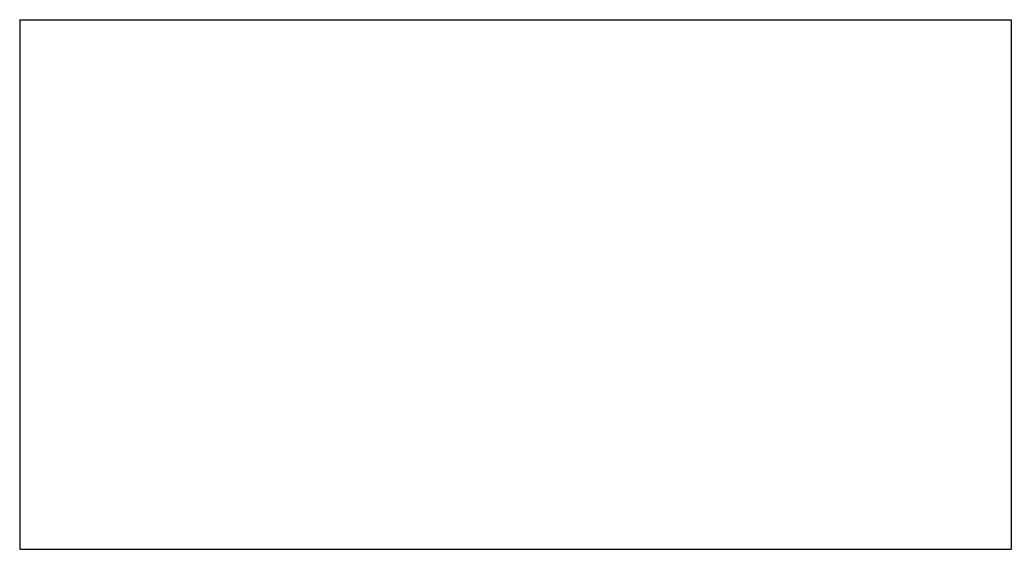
# Model space of a CAD drawing. Extents: x -37.5 to 37.5, y -20 to 20.
import ezdxf

# ---------------------------------------------------------------- set-up
doc = ezdxf.new("R2010")
doc.units = 0
doc.layers.add('VISIBLE', color=7, linetype='CONTINUOUS')

msp = doc.modelspace()

# ---------------------------------------------------------------- linework, layer by layer
at = {"layer": 'VISIBLE'}
for p, q in [((-37.5, 20), (37.5, 20)), ((-37.5, 20), (-37.5, -20)), ((37.5, 20), (37.5, -20)), ((-37.5, -20), (37.5, -20))]:
    msp.add_line(p, q, dxfattribs=at)

doc.saveas('drawing.dxf')
